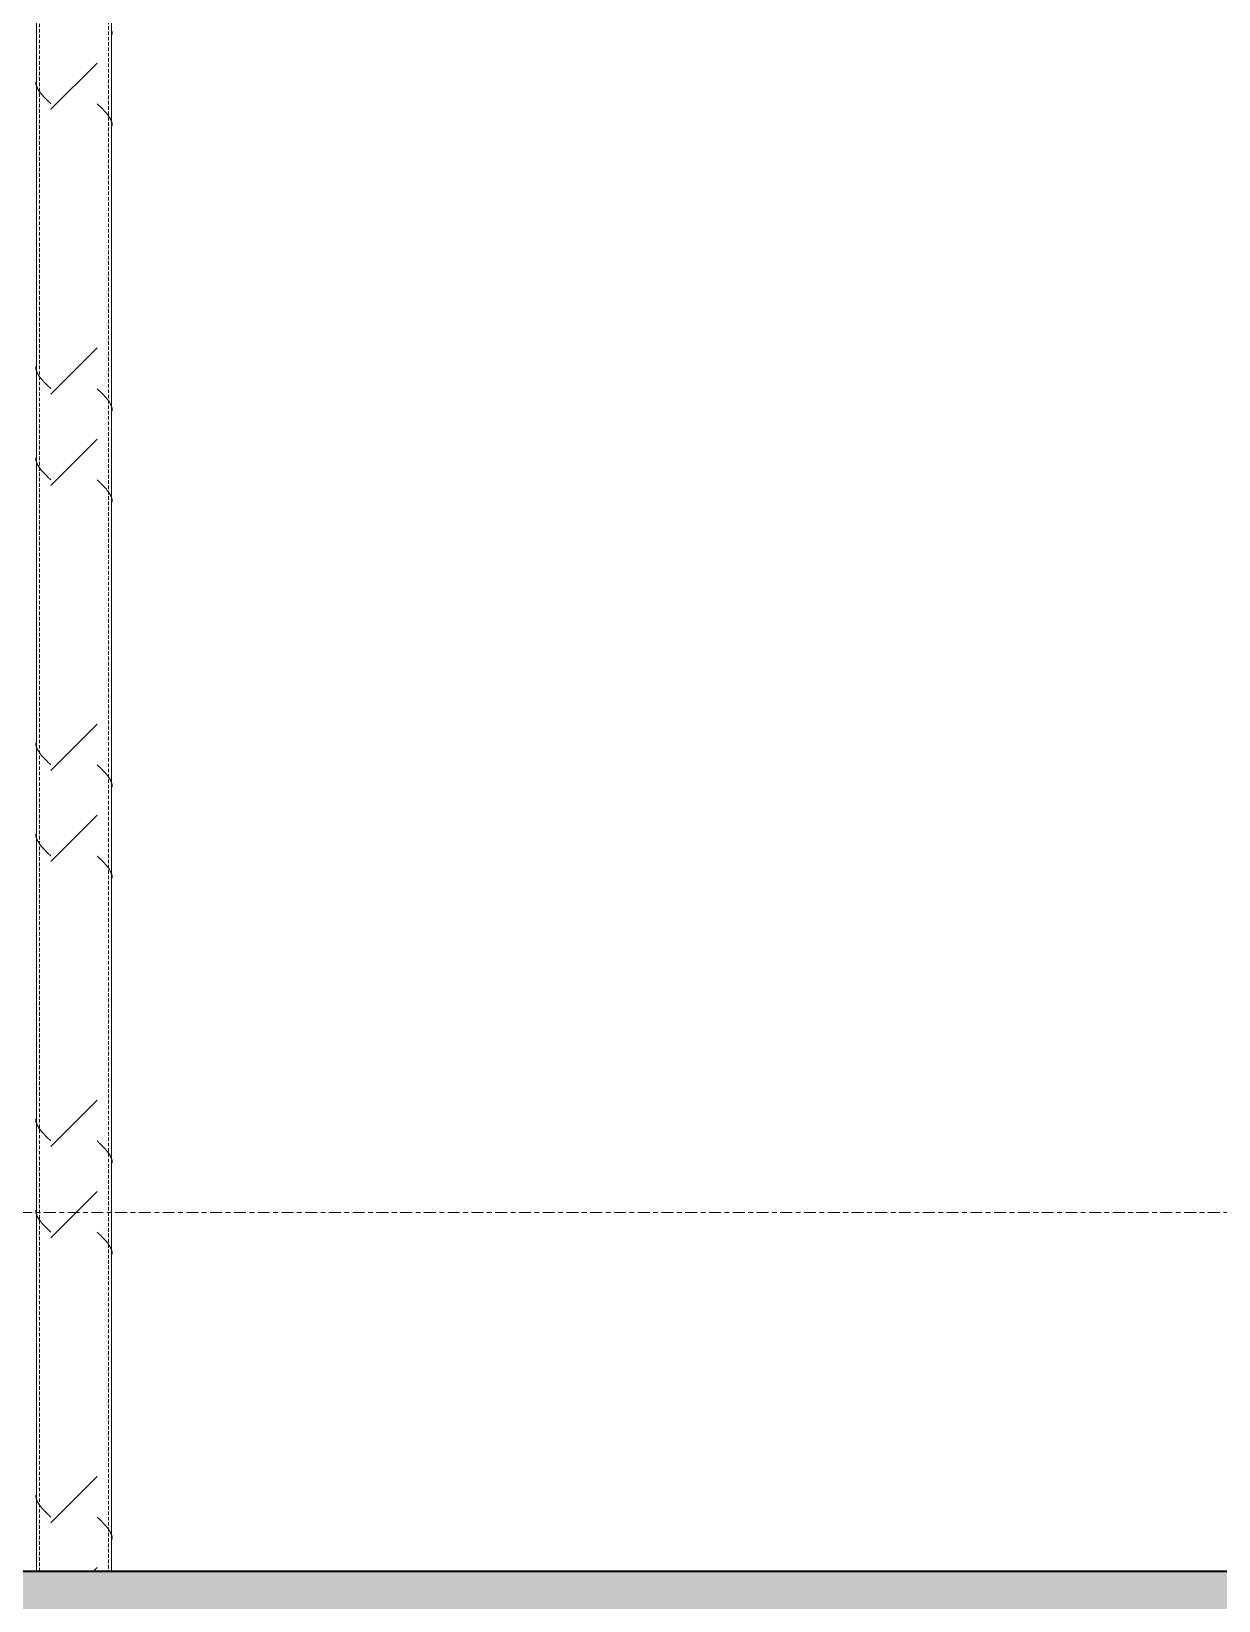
# Model space of a CAD drawing. Header units: centimetres. Extents: x -6111 to 13767, y -285 to 1600.
# Drawn here: x -553.5 to -394.9, y 42.1 to 251.9 of the extents above; entities that cross this region are included whole.
import ezdxf

# ---------------------------------------------------------------- set-up
doc = ezdxf.new("R2010")
doc.units = ezdxf.units.CM
doc.linetypes.add('Centre', pattern=[3.175, 0.635, -0.475, 1.59, -0.475])
doc.linetypes.add('Hidden', pattern=[0.714375, 0.47625, -0.238125])
for name, color, linetype, lineweight in [('A-FLOR-LEVL', 7, 'Continuous', 9), ('A-WALL', 7, 'Continuous', 9), ('A-WALL-PATT', 7, 'Continuous', 35), ('S-COLS', 7, 'Continuous', 9)]:
    doc.layers.add(name, color=color, linetype=linetype, lineweight=lineweight)

# ---------------------------------------------------------------- blocks, each defined once
blk = doc.blocks.new('PQ_RVR_ARQ-01_ZZ_ZZ_MO_T_A_rvt-2-Elevación Eje 2')
at = {"layer": 'A-WALL', "color": 254, "lineweight": 35, "true_color": 0xcccccc}
blk.add_line((-2185.93, 46.02), (-3785.5, 46.02), dxfattribs=at)
blk = doc.blocks.new('FP_46-Elevación Eje 2')
at = {"layer": 'S-COLS'}
blk.add_line((-2848.27, 46.02), (-2848.27, 515.53), dxfattribs=at)
at = {"layer": 'S-COLS', "color": 9, "true_color": 0xc0c0c0}
for p, q in [((-2848.22, 251.92), (-2848.23, 251.96)), ((-2848.2, 251.87), (-2848.22, 251.92)), ((-2848.19, 251.82), (-2848.2, 251.87)), ((-2848.19, 251.78), (-2848.19, 251.82)), ((-2848.18, 251.73), (-2848.19, 251.78)), ((-2848.17, 251.68), (-2848.18, 251.73)), ((-2848.17, 251.64), (-2848.17, 251.68)), ((-2848.16, 251.59), (-2848.17, 251.64)), ((-2848.16, 251.54), (-2848.16, 251.59)), ((-2848.16, 251.5), (-2848.16, 251.54)), ((-2850.13, 242.21), (-2850.18, 242.25)), ((-2850.08, 242.16), (-2850.13, 242.21)), ((-2850.03, 242.11), (-2850.08, 242.16)), ((-2849.98, 242.07), (-2850.03, 242.11)), ((-2849.93, 242.02), (-2849.98, 242.07)), ((-2849.88, 241.97), (-2849.93, 242.02)), ((-2849.83, 241.93), (-2849.88, 241.97)), ((-2849.78, 241.88), (-2849.83, 241.93)), ((-2849.73, 241.83), (-2849.78, 241.88)), ((-2849.69, 241.79), (-2849.73, 241.83)), ((-2849.64, 241.74), (-2849.69, 241.79)), ((-2849.59, 241.69), (-2849.64, 241.74)), ((-2849.54, 241.65), (-2849.59, 241.69)), ((-2849.5, 241.6), (-2849.54, 241.65)), ((-2849.45, 241.55), (-2849.5, 241.6)), ((-2849.4, 241.51), (-2849.45, 241.55)), ((-2849.36, 241.46), (-2849.4, 241.51)), ((-2849.31, 241.41), (-2849.36, 241.46)), ((-2849.27, 241.37), (-2849.31, 241.41)), ((-2849.22, 241.32), (-2849.27, 241.37)), ((-2849.18, 241.27), (-2849.22, 241.32)), ((-2849.14, 241.22), (-2849.18, 241.27)), ((-2849.1, 241.18), (-2849.14, 241.22)), ((-2849.05, 241.13), (-2849.1, 241.18)), ((-2849.01, 241.08), (-2849.05, 241.13)), ((-2848.97, 241.04), (-2849.01, 241.08)), ((-2848.93, 240.99), (-2848.97, 241.04)), ((-2848.89, 240.94), (-2848.93, 240.99)), ((-2848.86, 240.9), (-2848.89, 240.94)), ((-2848.82, 240.85), (-2848.86, 240.9)), ((-2848.78, 240.8), (-2848.82, 240.85)), ((-2848.75, 240.76), (-2848.78, 240.8)), ((-2848.71, 240.71), (-2848.75, 240.76)), ((-2848.68, 240.66), (-2848.71, 240.71)), ((-2848.65, 240.62), (-2848.68, 240.66)), ((-2848.61, 240.57), (-2848.65, 240.62)), ((-2848.58, 240.52), (-2848.61, 240.57)), ((-2848.55, 240.48), (-2848.58, 240.52)), ((-2848.52, 240.43), (-2848.55, 240.48)), ((-2848.5, 240.38), (-2848.52, 240.43)), ((-2848.47, 240.34), (-2848.5, 240.38)), ((-2848.44, 240.29), (-2848.47, 240.34)), ((-2848.42, 240.24), (-2848.44, 240.29)), ((-2848.39, 240.2), (-2848.42, 240.24)), ((-2848.37, 240.15), (-2848.39, 240.2)), ((-2848.35, 240.1), (-2848.37, 240.15)), ((-2848.33, 240.06), (-2848.35, 240.1)), ((-2848.31, 240.01), (-2848.33, 240.06)), ((-2848.29, 239.96), (-2848.31, 240.01)), ((-2848.27, 239.92), (-2848.29, 239.96)), ((-2848.26, 239.87), (-2848.27, 239.92)), ((-2848.24, 239.82), (-2848.26, 239.87)), ((-2848.23, 239.78), (-2848.24, 239.82)), ((-2848.22, 239.73), (-2848.23, 239.78)), ((-2848.2, 239.68), (-2848.22, 239.73)), ((-2848.19, 239.64), (-2848.2, 239.68)), ((-2848.19, 239.59), (-2848.19, 239.64)), ((-2848.18, 239.54), (-2848.19, 239.59)), ((-2848.17, 239.49), (-2848.18, 239.54)), ((-2848.17, 239.45), (-2848.17, 239.49)), ((-2848.16, 239.4), (-2848.17, 239.45)), ((-2848.16, 239.35), (-2848.16, 239.4)), ((-2848.16, 239.31), (-2848.16, 239.35)), ((-2850.13, 204.11), (-2850.18, 204.15)), ((-2850.08, 204.06), (-2850.13, 204.11)), ((-2850.03, 204.01), (-2850.08, 204.06)), ((-2849.98, 203.97), (-2850.03, 204.01)), ((-2849.93, 203.92), (-2849.98, 203.97)), ((-2849.88, 203.87), (-2849.93, 203.92)), ((-2849.83, 203.83), (-2849.88, 203.87)), ((-2849.78, 203.78), (-2849.83, 203.83)), ((-2849.73, 203.73), (-2849.78, 203.78)), ((-2849.69, 203.69), (-2849.73, 203.73)), ((-2849.64, 203.64), (-2849.69, 203.69)), ((-2849.59, 203.59), (-2849.64, 203.64)), ((-2849.54, 203.55), (-2849.59, 203.59)), ((-2849.5, 203.5), (-2849.54, 203.55)), ((-2849.45, 203.45), (-2849.5, 203.5)), ((-2849.4, 203.41), (-2849.45, 203.45)), ((-2849.36, 203.36), (-2849.4, 203.41)), ((-2849.31, 203.31), (-2849.36, 203.36)), ((-2849.27, 203.27), (-2849.31, 203.31)), ((-2849.22, 203.22), (-2849.27, 203.27)), ((-2849.18, 203.17), (-2849.22, 203.22)), ((-2849.14, 203.12), (-2849.18, 203.17)), ((-2849.1, 203.08), (-2849.14, 203.12)), ((-2849.05, 203.03), (-2849.1, 203.08)), ((-2849.01, 202.98), (-2849.05, 203.03)), ((-2848.97, 202.94), (-2849.01, 202.98)), ((-2848.93, 202.89), (-2848.97, 202.94)), ((-2848.89, 202.84), (-2848.93, 202.89)), ((-2848.86, 202.8), (-2848.89, 202.84)), ((-2848.82, 202.75), (-2848.86, 202.8)), ((-2848.78, 202.7), (-2848.82, 202.75)), ((-2848.75, 202.66), (-2848.78, 202.7)), ((-2848.71, 202.61), (-2848.75, 202.66)), ((-2848.68, 202.56), (-2848.71, 202.61)), ((-2848.65, 202.52), (-2848.68, 202.56)), ((-2848.61, 202.47), (-2848.65, 202.52)), ((-2848.58, 202.42), (-2848.61, 202.47)), ((-2848.55, 202.38), (-2848.58, 202.42)), ((-2848.52, 202.33), (-2848.55, 202.38)), ((-2848.5, 202.28), (-2848.52, 202.33)), ((-2848.47, 202.24), (-2848.5, 202.28)), ((-2848.44, 202.19), (-2848.47, 202.24)), ((-2848.42, 202.14), (-2848.44, 202.19)), ((-2848.39, 202.1), (-2848.42, 202.14)), ((-2848.37, 202.05), (-2848.39, 202.1)), ((-2848.35, 202), (-2848.37, 202.05)), ((-2848.33, 201.96), (-2848.35, 202)), ((-2848.31, 201.91), (-2848.33, 201.96)), ((-2848.29, 201.86), (-2848.31, 201.91)), ((-2848.27, 201.82), (-2848.29, 201.86)), ((-2848.26, 201.77), (-2848.27, 201.82)), ((-2848.24, 201.72), (-2848.26, 201.77)), ((-2848.23, 201.68), (-2848.24, 201.72)), ((-2848.22, 201.63), (-2848.23, 201.68)), ((-2848.2, 201.58), (-2848.22, 201.63)), ((-2848.19, 201.54), (-2848.2, 201.58)), ((-2848.19, 201.49), (-2848.19, 201.54)), ((-2848.18, 201.44), (-2848.19, 201.49)), ((-2848.17, 201.39), (-2848.18, 201.44)), ((-2848.17, 201.35), (-2848.17, 201.39)), ((-2848.16, 201.3), (-2848.17, 201.35)), ((-2848.16, 201.25), (-2848.16, 201.3)), ((-2848.16, 201.21), (-2848.16, 201.25)), ((-2850.13, 191.92), (-2850.18, 191.96)), ((-2850.08, 191.87), (-2850.13, 191.92)), ((-2850.03, 191.82), (-2850.08, 191.87)), ((-2849.98, 191.78), (-2850.03, 191.82)), ((-2849.93, 191.73), (-2849.98, 191.78)), ((-2849.88, 191.68), (-2849.93, 191.73)), ((-2849.83, 191.64), (-2849.88, 191.68)), ((-2849.78, 191.59), (-2849.83, 191.64)), ((-2849.73, 191.54), (-2849.78, 191.59)), ((-2849.69, 191.5), (-2849.73, 191.54)), ((-2849.64, 191.45), (-2849.69, 191.5)), ((-2849.59, 191.4), (-2849.64, 191.45)), ((-2849.54, 191.36), (-2849.59, 191.4)), ((-2849.5, 191.31), (-2849.54, 191.36)), ((-2849.45, 191.26), (-2849.5, 191.31)), ((-2849.4, 191.22), (-2849.45, 191.26)), ((-2849.36, 191.17), (-2849.4, 191.22)), ((-2849.31, 191.12), (-2849.36, 191.17)), ((-2849.27, 191.08), (-2849.31, 191.12)), ((-2849.22, 191.03), (-2849.27, 191.08)), ((-2849.18, 190.98), (-2849.22, 191.03)), ((-2849.14, 190.94), (-2849.18, 190.98)), ((-2849.1, 190.89), (-2849.14, 190.94)), ((-2849.05, 190.84), (-2849.1, 190.89)), ((-2849.01, 190.8), (-2849.05, 190.84)), ((-2848.97, 190.75), (-2849.01, 190.8)), ((-2848.93, 190.7), (-2848.97, 190.75)), ((-2848.89, 190.65), (-2848.93, 190.7)), ((-2848.86, 190.61), (-2848.89, 190.65)), ((-2848.82, 190.56), (-2848.86, 190.61)), ((-2848.78, 190.51), (-2848.82, 190.56)), ((-2848.75, 190.47), (-2848.78, 190.51)), ((-2848.71, 190.42), (-2848.75, 190.47)), ((-2848.68, 190.37), (-2848.71, 190.42)), ((-2848.65, 190.33), (-2848.68, 190.37)), ((-2848.61, 190.28), (-2848.65, 190.33)), ((-2848.58, 190.23), (-2848.61, 190.28)), ((-2848.55, 190.19), (-2848.58, 190.23)), ((-2848.52, 190.14), (-2848.55, 190.19)), ((-2848.5, 190.09), (-2848.52, 190.14)), ((-2848.47, 190.05), (-2848.5, 190.09)), ((-2848.44, 190), (-2848.47, 190.05)), ((-2848.42, 189.95), (-2848.44, 190)), ((-2848.39, 189.91), (-2848.42, 189.95)), ((-2848.37, 189.86), (-2848.39, 189.91)), ((-2848.35, 189.81), (-2848.37, 189.86)), ((-2848.33, 189.77), (-2848.35, 189.81)), ((-2848.31, 189.72), (-2848.33, 189.77)), ((-2848.29, 189.67), (-2848.31, 189.72)), ((-2848.27, 189.63), (-2848.29, 189.67)), ((-2848.26, 189.58), (-2848.27, 189.63)), ((-2848.24, 189.53), (-2848.26, 189.58)), ((-2848.23, 189.49), (-2848.24, 189.53)), ((-2848.22, 189.44), (-2848.23, 189.49)), ((-2848.2, 189.39), (-2848.22, 189.44)), ((-2848.19, 189.35), (-2848.2, 189.39)), ((-2848.19, 189.3), (-2848.19, 189.35)), ((-2848.18, 189.25), (-2848.19, 189.3)), ((-2848.17, 189.21), (-2848.18, 189.25)), ((-2848.17, 189.16), (-2848.17, 189.21)), ((-2848.16, 189.11), (-2848.17, 189.16)), ((-2848.16, 189.07), (-2848.16, 189.11)), ((-2848.16, 189.02), (-2848.16, 189.07)), ((-2850.13, 153.82), (-2850.18, 153.86)), ((-2850.08, 153.77), (-2850.13, 153.82)), ((-2850.03, 153.72), (-2850.08, 153.77)), ((-2849.98, 153.68), (-2850.03, 153.72)), ((-2849.93, 153.63), (-2849.98, 153.68)), ((-2849.88, 153.58), (-2849.93, 153.63)), ((-2849.83, 153.54), (-2849.88, 153.58)), ((-2849.78, 153.49), (-2849.83, 153.54)), ((-2849.73, 153.44), (-2849.78, 153.49)), ((-2849.69, 153.4), (-2849.73, 153.44)), ((-2849.64, 153.35), (-2849.69, 153.4)), ((-2849.59, 153.3), (-2849.64, 153.35)), ((-2849.54, 153.26), (-2849.59, 153.3)), ((-2849.5, 153.21), (-2849.54, 153.26)), ((-2849.45, 153.16), (-2849.5, 153.21)), ((-2849.4, 153.12), (-2849.45, 153.16)), ((-2849.36, 153.07), (-2849.4, 153.12)), ((-2849.31, 153.02), (-2849.36, 153.07)), ((-2849.27, 152.98), (-2849.31, 153.02)), ((-2849.22, 152.93), (-2849.27, 152.98)), ((-2849.18, 152.88), (-2849.22, 152.93)), ((-2849.14, 152.84), (-2849.18, 152.88)), ((-2849.1, 152.79), (-2849.14, 152.84)), ((-2849.05, 152.74), (-2849.1, 152.79)), ((-2849.01, 152.7), (-2849.05, 152.74)), ((-2848.97, 152.65), (-2849.01, 152.7)), ((-2848.93, 152.6), (-2848.97, 152.65)), ((-2848.89, 152.55), (-2848.93, 152.6)), ((-2848.86, 152.51), (-2848.89, 152.55)), ((-2848.82, 152.46), (-2848.86, 152.51)), ((-2848.78, 152.41), (-2848.82, 152.46)), ((-2848.75, 152.37), (-2848.78, 152.41)), ((-2848.71, 152.32), (-2848.75, 152.37)), ((-2848.68, 152.27), (-2848.71, 152.32)), ((-2848.65, 152.23), (-2848.68, 152.27)), ((-2848.61, 152.18), (-2848.65, 152.23)), ((-2848.58, 152.13), (-2848.61, 152.18)), ((-2848.55, 152.09), (-2848.58, 152.13)), ((-2848.52, 152.04), (-2848.55, 152.09)), ((-2848.5, 151.99), (-2848.52, 152.04)), ((-2848.47, 151.95), (-2848.5, 151.99)), ((-2848.44, 151.9), (-2848.47, 151.95)), ((-2848.42, 151.85), (-2848.44, 151.9)), ((-2848.39, 151.81), (-2848.42, 151.85)), ((-2848.37, 151.76), (-2848.39, 151.81)), ((-2848.35, 151.71), (-2848.37, 151.76)), ((-2848.33, 151.67), (-2848.35, 151.71)), ((-2848.31, 151.62), (-2848.33, 151.67)), ((-2848.29, 151.57), (-2848.31, 151.62)), ((-2848.27, 151.53), (-2848.29, 151.57)), ((-2848.26, 151.48), (-2848.27, 151.53)), ((-2848.24, 151.43), (-2848.26, 151.48)), ((-2848.23, 151.39), (-2848.24, 151.43)), ((-2848.22, 151.34), (-2848.23, 151.39)), ((-2848.2, 151.29), (-2848.22, 151.34)), ((-2848.19, 151.25), (-2848.2, 151.29)), ((-2848.19, 151.2), (-2848.19, 151.25)), ((-2848.18, 151.15), (-2848.19, 151.2)), ((-2848.17, 151.11), (-2848.18, 151.15)), ((-2848.17, 151.06), (-2848.17, 151.11)), ((-2848.16, 151.01), (-2848.17, 151.06)), ((-2848.16, 150.97), (-2848.16, 151.01)), ((-2848.16, 150.92), (-2848.16, 150.97)), ((-2850.13, 141.63), (-2850.18, 141.67)), ((-2850.08, 141.58), (-2850.13, 141.63)), ((-2850.03, 141.53), (-2850.08, 141.58)), ((-2849.98, 141.49), (-2850.03, 141.53)), ((-2849.93, 141.44), (-2849.98, 141.49)), ((-2849.88, 141.39), (-2849.93, 141.44)), ((-2849.83, 141.35), (-2849.88, 141.39)), ((-2849.78, 141.3), (-2849.83, 141.35)), ((-2849.73, 141.25), (-2849.78, 141.3)), ((-2849.69, 141.21), (-2849.73, 141.25)), ((-2849.64, 141.16), (-2849.69, 141.21)), ((-2849.59, 141.11), (-2849.64, 141.16)), ((-2849.54, 141.07), (-2849.59, 141.11)), ((-2849.5, 141.02), (-2849.54, 141.07)), ((-2849.45, 140.97), (-2849.5, 141.02)), ((-2849.4, 140.93), (-2849.45, 140.97)), ((-2849.36, 140.88), (-2849.4, 140.93)), ((-2849.31, 140.83), (-2849.36, 140.88)), ((-2849.27, 140.79), (-2849.31, 140.83)), ((-2849.22, 140.74), (-2849.27, 140.79)), ((-2849.18, 140.69), (-2849.22, 140.74)), ((-2849.14, 140.65), (-2849.18, 140.69)), ((-2849.1, 140.6), (-2849.14, 140.65)), ((-2849.05, 140.55), (-2849.1, 140.6)), ((-2849.01, 140.51), (-2849.05, 140.55)), ((-2848.97, 140.46), (-2849.01, 140.51)), ((-2848.93, 140.41), (-2848.97, 140.46)), ((-2848.89, 140.37), (-2848.93, 140.41)), ((-2848.86, 140.32), (-2848.89, 140.37)), ((-2848.82, 140.27), (-2848.86, 140.32)), ((-2848.78, 140.23), (-2848.82, 140.27)), ((-2848.75, 140.18), (-2848.78, 140.23)), ((-2848.71, 140.13), (-2848.75, 140.18)), ((-2848.68, 140.08), (-2848.71, 140.13)), ((-2848.65, 140.04), (-2848.68, 140.08)), ((-2848.61, 139.99), (-2848.65, 140.04)), ((-2848.58, 139.94), (-2848.61, 139.99)), ((-2848.55, 139.9), (-2848.58, 139.94)), ((-2848.52, 139.85), (-2848.55, 139.9)), ((-2848.5, 139.8), (-2848.52, 139.85)), ((-2848.47, 139.76), (-2848.5, 139.8)), ((-2848.44, 139.71), (-2848.47, 139.76)), ((-2848.42, 139.66), (-2848.44, 139.71)), ((-2848.39, 139.62), (-2848.42, 139.66)), ((-2848.37, 139.57), (-2848.39, 139.62)), ((-2848.35, 139.52), (-2848.37, 139.57)), ((-2848.33, 139.48), (-2848.35, 139.52)), ((-2848.31, 139.43), (-2848.33, 139.48)), ((-2848.29, 139.38), (-2848.31, 139.43)), ((-2848.27, 139.34), (-2848.29, 139.38)), ((-2848.26, 139.29), (-2848.27, 139.34)), ((-2848.24, 139.24), (-2848.26, 139.29)), ((-2848.23, 139.2), (-2848.24, 139.24)), ((-2848.22, 139.15), (-2848.23, 139.2)), ((-2848.2, 139.1), (-2848.22, 139.15)), ((-2848.19, 139.06), (-2848.2, 139.1)), ((-2848.19, 139.01), (-2848.19, 139.06)), ((-2848.18, 138.96), (-2848.19, 139.01)), ((-2848.17, 138.92), (-2848.18, 138.96)), ((-2848.17, 138.87), (-2848.17, 138.92)), ((-2848.16, 138.82), (-2848.17, 138.87)), ((-2848.16, 138.78), (-2848.16, 138.82)), ((-2848.16, 138.73), (-2848.16, 138.78)), ((-2850.13, 103.53), (-2850.18, 103.57)), ((-2850.08, 103.48), (-2850.13, 103.53)), ((-2850.03, 103.43), (-2850.08, 103.48)), ((-2849.98, 103.39), (-2850.03, 103.43)), ((-2849.93, 103.34), (-2849.98, 103.39)), ((-2849.88, 103.29), (-2849.93, 103.34)), ((-2849.83, 103.25), (-2849.88, 103.29)), ((-2849.78, 103.2), (-2849.83, 103.25)), ((-2849.73, 103.15), (-2849.78, 103.2)), ((-2849.69, 103.11), (-2849.73, 103.15)), ((-2849.64, 103.06), (-2849.69, 103.11)), ((-2849.59, 103.01), (-2849.64, 103.06)), ((-2849.54, 102.97), (-2849.59, 103.01)), ((-2849.5, 102.92), (-2849.54, 102.97)), ((-2849.45, 102.87), (-2849.5, 102.92)), ((-2849.4, 102.83), (-2849.45, 102.87)), ((-2849.36, 102.78), (-2849.4, 102.83)), ((-2849.31, 102.73), (-2849.36, 102.78)), ((-2849.27, 102.69), (-2849.31, 102.73)), ((-2849.22, 102.64), (-2849.27, 102.69)), ((-2849.18, 102.59), (-2849.22, 102.64)), ((-2849.14, 102.55), (-2849.18, 102.59)), ((-2849.1, 102.5), (-2849.14, 102.55)), ((-2849.05, 102.45), (-2849.1, 102.5)), ((-2849.01, 102.41), (-2849.05, 102.45)), ((-2848.97, 102.36), (-2849.01, 102.41)), ((-2848.93, 102.31), (-2848.97, 102.36)), ((-2848.89, 102.27), (-2848.93, 102.31)), ((-2848.86, 102.22), (-2848.89, 102.27)), ((-2848.82, 102.17), (-2848.86, 102.22)), ((-2848.78, 102.13), (-2848.82, 102.17)), ((-2848.75, 102.08), (-2848.78, 102.13)), ((-2848.71, 102.03), (-2848.75, 102.08)), ((-2848.68, 101.98), (-2848.71, 102.03)), ((-2848.65, 101.94), (-2848.68, 101.98)), ((-2848.61, 101.89), (-2848.65, 101.94)), ((-2848.58, 101.84), (-2848.61, 101.89)), ((-2848.55, 101.8), (-2848.58, 101.84)), ((-2848.52, 101.75), (-2848.55, 101.8)), ((-2848.5, 101.7), (-2848.52, 101.75)), ((-2848.47, 101.66), (-2848.5, 101.7)), ((-2848.44, 101.61), (-2848.47, 101.66)), ((-2848.42, 101.56), (-2848.44, 101.61)), ((-2848.39, 101.52), (-2848.42, 101.56)), ((-2848.37, 101.47), (-2848.39, 101.52)), ((-2848.35, 101.42), (-2848.37, 101.47)), ((-2848.33, 101.38), (-2848.35, 101.42)), ((-2848.31, 101.33), (-2848.33, 101.38)), ((-2848.29, 101.28), (-2848.31, 101.33)), ((-2848.27, 101.24), (-2848.29, 101.28)), ((-2848.26, 101.19), (-2848.27, 101.24)), ((-2848.24, 101.14), (-2848.26, 101.19)), ((-2848.23, 101.1), (-2848.24, 101.14)), ((-2848.22, 101.05), (-2848.23, 101.1)), ((-2848.2, 101), (-2848.22, 101.05)), ((-2848.19, 100.96), (-2848.2, 101)), ((-2848.19, 100.91), (-2848.19, 100.96)), ((-2848.18, 100.86), (-2848.19, 100.91)), ((-2848.17, 100.82), (-2848.18, 100.86)), ((-2848.17, 100.77), (-2848.17, 100.82)), ((-2848.16, 100.72), (-2848.17, 100.77)), ((-2848.16, 100.68), (-2848.16, 100.72)), ((-2848.16, 100.63), (-2848.16, 100.68)), ((-2850.13, 91.34), (-2850.18, 91.39)), ((-2850.08, 91.29), (-2850.13, 91.34)), ((-2850.03, 91.24), (-2850.08, 91.29)), ((-2849.98, 91.2), (-2850.03, 91.24)), ((-2849.93, 91.15), (-2849.98, 91.2)), ((-2849.88, 91.1), (-2849.93, 91.15)), ((-2849.83, 91.06), (-2849.88, 91.1)), ((-2849.78, 91.01), (-2849.83, 91.06)), ((-2849.73, 90.96), (-2849.78, 91.01)), ((-2849.69, 90.92), (-2849.73, 90.96)), ((-2849.64, 90.87), (-2849.69, 90.92)), ((-2849.59, 90.82), (-2849.64, 90.87)), ((-2849.54, 90.78), (-2849.59, 90.82)), ((-2849.5, 90.73), (-2849.54, 90.78)), ((-2849.45, 90.68), (-2849.5, 90.73)), ((-2849.4, 90.64), (-2849.45, 90.68)), ((-2849.36, 90.59), (-2849.4, 90.64)), ((-2849.31, 90.54), (-2849.36, 90.59)), ((-2849.27, 90.5), (-2849.31, 90.54)), ((-2849.22, 90.45), (-2849.27, 90.5)), ((-2849.18, 90.4), (-2849.22, 90.45)), ((-2849.14, 90.36), (-2849.18, 90.4)), ((-2849.1, 90.31), (-2849.14, 90.36)), ((-2849.05, 90.26), (-2849.1, 90.31)), ((-2849.01, 90.22), (-2849.05, 90.26)), ((-2848.97, 90.17), (-2849.01, 90.22)), ((-2848.93, 90.12), (-2848.97, 90.17)), ((-2848.89, 90.08), (-2848.93, 90.12)), ((-2848.86, 90.03), (-2848.89, 90.08)), ((-2848.82, 89.98), (-2848.86, 90.03)), ((-2848.78, 89.94), (-2848.82, 89.98)), ((-2848.75, 89.89), (-2848.78, 89.94)), ((-2848.71, 89.84), (-2848.75, 89.89)), ((-2848.68, 89.8), (-2848.71, 89.84)), ((-2848.65, 89.75), (-2848.68, 89.8)), ((-2848.61, 89.7), (-2848.65, 89.75)), ((-2848.58, 89.66), (-2848.61, 89.7)), ((-2848.55, 89.61), (-2848.58, 89.66)), ((-2848.52, 89.56), (-2848.55, 89.61)), ((-2848.5, 89.51), (-2848.52, 89.56)), ((-2848.47, 89.47), (-2848.5, 89.51)), ((-2848.44, 89.42), (-2848.47, 89.47)), ((-2848.42, 89.37), (-2848.44, 89.42)), ((-2848.39, 89.33), (-2848.42, 89.37)), ((-2848.37, 89.28), (-2848.39, 89.33)), ((-2848.35, 89.23), (-2848.37, 89.28)), ((-2848.33, 89.19), (-2848.35, 89.23)), ((-2848.31, 89.14), (-2848.33, 89.19)), ((-2848.29, 89.09), (-2848.31, 89.14)), ((-2848.27, 89.05), (-2848.29, 89.09)), ((-2848.26, 89), (-2848.27, 89.05)), ((-2848.24, 88.95), (-2848.26, 89)), ((-2848.23, 88.91), (-2848.24, 88.95)), ((-2848.22, 88.86), (-2848.23, 88.91)), ((-2848.2, 88.81), (-2848.22, 88.86)), ((-2848.19, 88.77), (-2848.2, 88.81)), ((-2848.19, 88.72), (-2848.19, 88.77)), ((-2848.18, 88.67), (-2848.19, 88.72)), ((-2848.17, 88.63), (-2848.18, 88.67)), ((-2848.17, 88.58), (-2848.17, 88.63)), ((-2848.16, 88.53), (-2848.17, 88.58)), ((-2848.16, 88.49), (-2848.16, 88.53)), ((-2848.16, 88.44), (-2848.16, 88.49)), ((-2850.13, 53.24), (-2850.18, 53.29)), ((-2850.08, 53.19), (-2850.13, 53.24)), ((-2850.03, 53.14), (-2850.08, 53.19)), ((-2849.98, 53.1), (-2850.03, 53.14)), ((-2849.93, 53.05), (-2849.98, 53.1)), ((-2849.88, 53), (-2849.93, 53.05)), ((-2849.83, 52.96), (-2849.88, 53)), ((-2849.78, 52.91), (-2849.83, 52.96)), ((-2849.73, 52.86), (-2849.78, 52.91)), ((-2849.69, 52.82), (-2849.73, 52.86)), ((-2849.64, 52.77), (-2849.69, 52.82)), ((-2849.59, 52.72), (-2849.64, 52.77)), ((-2849.54, 52.68), (-2849.59, 52.72)), ((-2849.5, 52.63), (-2849.54, 52.68)), ((-2849.45, 52.58), (-2849.5, 52.63)), ((-2849.4, 52.54), (-2849.45, 52.58)), ((-2849.36, 52.49), (-2849.4, 52.54)), ((-2849.31, 52.44), (-2849.36, 52.49)), ((-2849.27, 52.4), (-2849.31, 52.44)), ((-2849.22, 52.35), (-2849.27, 52.4)), ((-2849.18, 52.3), (-2849.22, 52.35)), ((-2849.14, 52.26), (-2849.18, 52.3)), ((-2849.1, 52.21), (-2849.14, 52.26)), ((-2849.05, 52.16), (-2849.1, 52.21)), ((-2849.01, 52.12), (-2849.05, 52.16)), ((-2848.97, 52.07), (-2849.01, 52.12)), ((-2848.93, 52.02), (-2848.97, 52.07)), ((-2848.89, 51.98), (-2848.93, 52.02)), ((-2848.86, 51.93), (-2848.89, 51.98)), ((-2848.82, 51.88), (-2848.86, 51.93)), ((-2848.78, 51.84), (-2848.82, 51.88)), ((-2848.75, 51.79), (-2848.78, 51.84)), ((-2848.71, 51.74), (-2848.75, 51.79)), ((-2848.68, 51.7), (-2848.71, 51.74)), ((-2848.65, 51.65), (-2848.68, 51.7)), ((-2848.61, 51.6), (-2848.65, 51.65)), ((-2848.58, 51.56), (-2848.61, 51.6)), ((-2848.55, 51.51), (-2848.58, 51.56)), ((-2848.52, 51.46), (-2848.55, 51.51)), ((-2848.5, 51.41), (-2848.52, 51.46)), ((-2848.47, 51.37), (-2848.5, 51.41)), ((-2848.44, 51.32), (-2848.47, 51.37)), ((-2848.42, 51.27), (-2848.44, 51.32)), ((-2848.39, 51.23), (-2848.42, 51.27)), ((-2848.37, 51.18), (-2848.39, 51.23)), ((-2848.35, 51.13), (-2848.37, 51.18)), ((-2848.33, 51.09), (-2848.35, 51.13)), ((-2848.31, 51.04), (-2848.33, 51.09)), ((-2848.29, 50.99), (-2848.31, 51.04)), ((-2848.27, 50.95), (-2848.29, 50.99)), ((-2848.26, 50.9), (-2848.27, 50.95)), ((-2848.24, 50.85), (-2848.26, 50.9)), ((-2848.23, 50.81), (-2848.24, 50.85)), ((-2848.22, 50.76), (-2848.23, 50.81)), ((-2848.2, 50.71), (-2848.22, 50.76)), ((-2848.19, 50.67), (-2848.2, 50.71)), ((-2848.19, 50.62), (-2848.19, 50.67)), ((-2848.18, 50.57), (-2848.19, 50.62)), ((-2848.17, 50.53), (-2848.18, 50.57)), ((-2848.17, 50.48), (-2848.17, 50.53)), ((-2848.16, 50.43), (-2848.17, 50.48)), ((-2848.16, 50.39), (-2848.16, 50.43)), ((-2848.16, 50.34), (-2848.16, 50.39))]:
    blk.add_line(p, q, dxfattribs=at)
blk = doc.blocks.new('FP_47-Elevación Eje 2')
at = {"layer": 'S-COLS'}
blk.add_line((-2858.27, 515.53), (-2858.27, 46.02), dxfattribs=at)
at = {"layer": 'S-COLS', "color": 9, "true_color": 0xc0c0c0}
for p, q in [((-2858.39, 245.15), (-2858.39, 245.2)), ((-2858.38, 245.11), (-2858.39, 245.15)), ((-2858.38, 245.06), (-2858.38, 245.11)), ((-2858.37, 245.01), (-2858.38, 245.06)), ((-2858.37, 244.97), (-2858.37, 245.01)), ((-2858.36, 244.92), (-2858.37, 244.97)), ((-2858.35, 244.87), (-2858.36, 244.92)), ((-2858.34, 244.83), (-2858.35, 244.87)), ((-2858.33, 244.78), (-2858.34, 244.83)), ((-2858.32, 244.73), (-2858.33, 244.78)), ((-2858.3, 244.68), (-2858.32, 244.73)), ((-2858.29, 244.64), (-2858.3, 244.68)), ((-2858.27, 244.59), (-2858.29, 244.64)), ((-2858.25, 244.54), (-2858.27, 244.59)), ((-2858.23, 244.5), (-2858.25, 244.54)), ((-2858.22, 244.45), (-2858.23, 244.5)), ((-2858.19, 244.4), (-2858.22, 244.45)), ((-2858.17, 244.36), (-2858.19, 244.4)), ((-2858.15, 244.31), (-2858.17, 244.36)), ((-2858.13, 244.26), (-2858.15, 244.31)), ((-2858.1, 244.22), (-2858.13, 244.26)), ((-2858.07, 244.17), (-2858.1, 244.22)), ((-2858.05, 244.12), (-2858.07, 244.17)), ((-2858.02, 244.08), (-2858.05, 244.12)), ((-2857.99, 244.03), (-2858.02, 244.08)), ((-2857.96, 243.98), (-2857.99, 244.03)), ((-2857.93, 243.94), (-2857.96, 243.98)), ((-2857.9, 243.89), (-2857.93, 243.94)), ((-2857.86, 243.84), (-2857.9, 243.89)), ((-2857.83, 243.8), (-2857.86, 243.84)), ((-2857.8, 243.75), (-2857.83, 243.8)), ((-2857.76, 243.7), (-2857.8, 243.75)), ((-2857.72, 243.66), (-2857.76, 243.7)), ((-2857.69, 243.61), (-2857.72, 243.66)), ((-2857.65, 243.56), (-2857.69, 243.61)), ((-2857.61, 243.52), (-2857.65, 243.56)), ((-2857.57, 243.47), (-2857.61, 243.52)), ((-2857.53, 243.42), (-2857.57, 243.47)), ((-2857.49, 243.38), (-2857.53, 243.42)), ((-2857.45, 243.33), (-2857.49, 243.38)), ((-2857.41, 243.28), (-2857.45, 243.33)), ((-2857.36, 243.24), (-2857.41, 243.28)), ((-2857.32, 243.19), (-2857.36, 243.24)), ((-2857.28, 243.14), (-2857.32, 243.19)), ((-2857.23, 243.1), (-2857.28, 243.14)), ((-2857.19, 243.05), (-2857.23, 243.1)), ((-2857.14, 243), (-2857.19, 243.05)), ((-2857.09, 242.95), (-2857.14, 243)), ((-2857.05, 242.91), (-2857.09, 242.95)), ((-2857, 242.86), (-2857.05, 242.91)), ((-2856.95, 242.81), (-2857, 242.86)), ((-2856.91, 242.77), (-2856.95, 242.81)), ((-2856.86, 242.72), (-2856.91, 242.77)), ((-2856.81, 242.67), (-2856.86, 242.72)), ((-2856.76, 242.63), (-2856.81, 242.67)), ((-2856.71, 242.58), (-2856.76, 242.63)), ((-2856.66, 242.53), (-2856.71, 242.58)), ((-2856.61, 242.49), (-2856.66, 242.53)), ((-2856.57, 242.44), (-2856.61, 242.49)), ((-2856.52, 242.39), (-2856.57, 242.44)), ((-2856.47, 242.35), (-2856.52, 242.39)), ((-2856.42, 242.3), (-2856.47, 242.35)), ((-2856.37, 242.25), (-2856.42, 242.3)), ((-2858.39, 207.05), (-2858.39, 207.1)), ((-2858.38, 207.01), (-2858.39, 207.05)), ((-2858.38, 206.96), (-2858.38, 207.01)), ((-2858.37, 206.91), (-2858.38, 206.96)), ((-2858.37, 206.87), (-2858.37, 206.91)), ((-2858.36, 206.82), (-2858.37, 206.87)), ((-2858.35, 206.77), (-2858.36, 206.82)), ((-2858.34, 206.73), (-2858.35, 206.77)), ((-2858.33, 206.68), (-2858.34, 206.73)), ((-2858.32, 206.63), (-2858.33, 206.68)), ((-2858.3, 206.58), (-2858.32, 206.63)), ((-2858.29, 206.54), (-2858.3, 206.58)), ((-2858.27, 206.49), (-2858.29, 206.54)), ((-2858.25, 206.44), (-2858.27, 206.49)), ((-2858.23, 206.4), (-2858.25, 206.44)), ((-2858.22, 206.35), (-2858.23, 206.4)), ((-2858.19, 206.3), (-2858.22, 206.35)), ((-2858.17, 206.26), (-2858.19, 206.3)), ((-2858.15, 206.21), (-2858.17, 206.26)), ((-2858.13, 206.16), (-2858.15, 206.21)), ((-2858.1, 206.12), (-2858.13, 206.16)), ((-2858.07, 206.07), (-2858.1, 206.12)), ((-2858.05, 206.02), (-2858.07, 206.07)), ((-2858.02, 205.98), (-2858.05, 206.02)), ((-2857.99, 205.93), (-2858.02, 205.98)), ((-2857.96, 205.88), (-2857.99, 205.93)), ((-2857.93, 205.84), (-2857.96, 205.88)), ((-2857.9, 205.79), (-2857.93, 205.84)), ((-2857.86, 205.74), (-2857.9, 205.79)), ((-2857.83, 205.7), (-2857.86, 205.74)), ((-2857.8, 205.65), (-2857.83, 205.7)), ((-2857.76, 205.6), (-2857.8, 205.65)), ((-2857.72, 205.56), (-2857.76, 205.6)), ((-2857.69, 205.51), (-2857.72, 205.56)), ((-2857.65, 205.46), (-2857.69, 205.51)), ((-2857.61, 205.42), (-2857.65, 205.46)), ((-2857.57, 205.37), (-2857.61, 205.42)), ((-2857.53, 205.32), (-2857.57, 205.37)), ((-2857.49, 205.28), (-2857.53, 205.32)), ((-2857.45, 205.23), (-2857.49, 205.28)), ((-2857.41, 205.18), (-2857.45, 205.23)), ((-2857.36, 205.14), (-2857.41, 205.18)), ((-2857.32, 205.09), (-2857.36, 205.14)), ((-2857.28, 205.04), (-2857.32, 205.09)), ((-2857.23, 205), (-2857.28, 205.04)), ((-2857.19, 204.95), (-2857.23, 205)), ((-2857.14, 204.9), (-2857.19, 204.95)), ((-2857.09, 204.85), (-2857.14, 204.9)), ((-2857.05, 204.81), (-2857.09, 204.85)), ((-2857, 204.76), (-2857.05, 204.81)), ((-2856.95, 204.71), (-2857, 204.76)), ((-2856.91, 204.67), (-2856.95, 204.71)), ((-2856.86, 204.62), (-2856.91, 204.67)), ((-2856.81, 204.57), (-2856.86, 204.62)), ((-2856.76, 204.53), (-2856.81, 204.57)), ((-2856.71, 204.48), (-2856.76, 204.53)), ((-2856.66, 204.43), (-2856.71, 204.48)), ((-2856.61, 204.39), (-2856.66, 204.43)), ((-2856.57, 204.34), (-2856.61, 204.39)), ((-2856.52, 204.29), (-2856.57, 204.34)), ((-2856.47, 204.25), (-2856.52, 204.29)), ((-2856.42, 204.2), (-2856.47, 204.25)), ((-2856.37, 204.15), (-2856.42, 204.2)), ((-2858.39, 194.86), (-2858.39, 194.91)), ((-2858.38, 194.82), (-2858.39, 194.86)), ((-2858.38, 194.77), (-2858.38, 194.82)), ((-2858.37, 194.72), (-2858.38, 194.77)), ((-2858.37, 194.68), (-2858.37, 194.72)), ((-2858.36, 194.63), (-2858.37, 194.68)), ((-2858.35, 194.58), (-2858.36, 194.63)), ((-2858.34, 194.54), (-2858.35, 194.58)), ((-2858.33, 194.49), (-2858.34, 194.54)), ((-2858.32, 194.44), (-2858.33, 194.49)), ((-2858.3, 194.4), (-2858.32, 194.44)), ((-2858.29, 194.35), (-2858.3, 194.4)), ((-2858.27, 194.3), (-2858.29, 194.35)), ((-2858.25, 194.26), (-2858.27, 194.3)), ((-2858.23, 194.21), (-2858.25, 194.26)), ((-2858.22, 194.16), (-2858.23, 194.21)), ((-2858.19, 194.11), (-2858.22, 194.16)), ((-2858.17, 194.07), (-2858.19, 194.11)), ((-2858.15, 194.02), (-2858.17, 194.07)), ((-2858.13, 193.97), (-2858.15, 194.02)), ((-2858.1, 193.93), (-2858.13, 193.97)), ((-2858.07, 193.88), (-2858.1, 193.93)), ((-2858.05, 193.83), (-2858.07, 193.88)), ((-2858.02, 193.79), (-2858.05, 193.83)), ((-2857.99, 193.74), (-2858.02, 193.79)), ((-2857.96, 193.69), (-2857.99, 193.74)), ((-2857.93, 193.65), (-2857.96, 193.69)), ((-2857.9, 193.6), (-2857.93, 193.65)), ((-2857.86, 193.55), (-2857.9, 193.6)), ((-2857.83, 193.51), (-2857.86, 193.55)), ((-2857.8, 193.46), (-2857.83, 193.51)), ((-2857.76, 193.41), (-2857.8, 193.46)), ((-2857.72, 193.37), (-2857.76, 193.41)), ((-2857.69, 193.32), (-2857.72, 193.37)), ((-2857.65, 193.27), (-2857.69, 193.32)), ((-2857.61, 193.23), (-2857.65, 193.27)), ((-2857.57, 193.18), (-2857.61, 193.23)), ((-2857.53, 193.13), (-2857.57, 193.18)), ((-2857.49, 193.09), (-2857.53, 193.13)), ((-2857.45, 193.04), (-2857.49, 193.09)), ((-2857.41, 192.99), (-2857.45, 193.04)), ((-2857.36, 192.95), (-2857.41, 192.99)), ((-2857.32, 192.9), (-2857.36, 192.95)), ((-2857.28, 192.85), (-2857.32, 192.9)), ((-2857.23, 192.81), (-2857.28, 192.85)), ((-2857.19, 192.76), (-2857.23, 192.81)), ((-2857.14, 192.71), (-2857.19, 192.76)), ((-2857.09, 192.67), (-2857.14, 192.71)), ((-2857.05, 192.62), (-2857.09, 192.67)), ((-2857, 192.57), (-2857.05, 192.62)), ((-2856.95, 192.53), (-2857, 192.57)), ((-2856.91, 192.48), (-2856.95, 192.53)), ((-2856.86, 192.43), (-2856.91, 192.48)), ((-2856.81, 192.38), (-2856.86, 192.43)), ((-2856.76, 192.34), (-2856.81, 192.38)), ((-2856.71, 192.29), (-2856.76, 192.34)), ((-2856.66, 192.24), (-2856.71, 192.29)), ((-2856.61, 192.2), (-2856.66, 192.24)), ((-2856.57, 192.15), (-2856.61, 192.2)), ((-2856.52, 192.1), (-2856.57, 192.15)), ((-2856.47, 192.06), (-2856.52, 192.1)), ((-2856.42, 192.01), (-2856.47, 192.06)), ((-2856.37, 191.96), (-2856.42, 192.01)), ((-2858.39, 156.76), (-2858.39, 156.81)), ((-2858.38, 156.72), (-2858.39, 156.76)), ((-2858.38, 156.67), (-2858.38, 156.72)), ((-2858.37, 156.62), (-2858.38, 156.67)), ((-2858.37, 156.58), (-2858.37, 156.62)), ((-2858.36, 156.53), (-2858.37, 156.58)), ((-2858.35, 156.48), (-2858.36, 156.53)), ((-2858.34, 156.44), (-2858.35, 156.48)), ((-2858.33, 156.39), (-2858.34, 156.44)), ((-2858.32, 156.34), (-2858.33, 156.39)), ((-2858.3, 156.3), (-2858.32, 156.34)), ((-2858.29, 156.25), (-2858.3, 156.3)), ((-2858.27, 156.2), (-2858.29, 156.25)), ((-2858.25, 156.16), (-2858.27, 156.2)), ((-2858.23, 156.11), (-2858.25, 156.16)), ((-2858.22, 156.06), (-2858.23, 156.11)), ((-2858.19, 156.01), (-2858.22, 156.06)), ((-2858.17, 155.97), (-2858.19, 156.01)), ((-2858.15, 155.92), (-2858.17, 155.97)), ((-2858.13, 155.87), (-2858.15, 155.92)), ((-2858.1, 155.83), (-2858.13, 155.87)), ((-2858.07, 155.78), (-2858.1, 155.83)), ((-2858.05, 155.73), (-2858.07, 155.78)), ((-2858.02, 155.69), (-2858.05, 155.73)), ((-2857.99, 155.64), (-2858.02, 155.69)), ((-2857.96, 155.59), (-2857.99, 155.64)), ((-2857.93, 155.55), (-2857.96, 155.59)), ((-2857.9, 155.5), (-2857.93, 155.55)), ((-2857.86, 155.45), (-2857.9, 155.5)), ((-2857.83, 155.41), (-2857.86, 155.45)), ((-2857.8, 155.36), (-2857.83, 155.41)), ((-2857.76, 155.31), (-2857.8, 155.36)), ((-2857.72, 155.27), (-2857.76, 155.31)), ((-2857.69, 155.22), (-2857.72, 155.27)), ((-2857.65, 155.17), (-2857.69, 155.22)), ((-2857.61, 155.13), (-2857.65, 155.17)), ((-2857.57, 155.08), (-2857.61, 155.13)), ((-2857.53, 155.03), (-2857.57, 155.08)), ((-2857.49, 154.99), (-2857.53, 155.03)), ((-2857.45, 154.94), (-2857.49, 154.99)), ((-2857.41, 154.89), (-2857.45, 154.94)), ((-2857.36, 154.85), (-2857.41, 154.89)), ((-2857.32, 154.8), (-2857.36, 154.85)), ((-2857.28, 154.75), (-2857.32, 154.8)), ((-2857.23, 154.71), (-2857.28, 154.75)), ((-2857.19, 154.66), (-2857.23, 154.71)), ((-2857.14, 154.61), (-2857.19, 154.66)), ((-2857.09, 154.57), (-2857.14, 154.61)), ((-2857.05, 154.52), (-2857.09, 154.57)), ((-2857, 154.47), (-2857.05, 154.52)), ((-2856.95, 154.43), (-2857, 154.47)), ((-2856.91, 154.38), (-2856.95, 154.43)), ((-2856.86, 154.33), (-2856.91, 154.38)), ((-2856.81, 154.28), (-2856.86, 154.33)), ((-2856.76, 154.24), (-2856.81, 154.28)), ((-2856.71, 154.19), (-2856.76, 154.24)), ((-2856.66, 154.14), (-2856.71, 154.19)), ((-2856.61, 154.1), (-2856.66, 154.14)), ((-2856.57, 154.05), (-2856.61, 154.1)), ((-2856.52, 154), (-2856.57, 154.05)), ((-2856.47, 153.96), (-2856.52, 154)), ((-2856.42, 153.91), (-2856.47, 153.96)), ((-2856.37, 153.86), (-2856.42, 153.91)), ((-2858.39, 144.57), (-2858.39, 144.62)), ((-2858.38, 144.53), (-2858.39, 144.57)), ((-2858.38, 144.48), (-2858.38, 144.53)), ((-2858.37, 144.43), (-2858.38, 144.48)), ((-2858.37, 144.39), (-2858.37, 144.43)), ((-2858.36, 144.34), (-2858.37, 144.39)), ((-2858.35, 144.29), (-2858.36, 144.34)), ((-2858.34, 144.25), (-2858.35, 144.29)), ((-2858.33, 144.2), (-2858.34, 144.25)), ((-2858.32, 144.15), (-2858.33, 144.2)), ((-2858.3, 144.11), (-2858.32, 144.15)), ((-2858.29, 144.06), (-2858.3, 144.11)), ((-2858.27, 144.01), (-2858.29, 144.06)), ((-2858.25, 143.97), (-2858.27, 144.01)), ((-2858.23, 143.92), (-2858.25, 143.97)), ((-2858.22, 143.87), (-2858.23, 143.92)), ((-2858.19, 143.83), (-2858.22, 143.87)), ((-2858.17, 143.78), (-2858.19, 143.83)), ((-2858.15, 143.73), (-2858.17, 143.78)), ((-2858.13, 143.69), (-2858.15, 143.73)), ((-2858.1, 143.64), (-2858.13, 143.69)), ((-2858.07, 143.59), (-2858.1, 143.64)), ((-2858.05, 143.54), (-2858.07, 143.59)), ((-2858.02, 143.5), (-2858.05, 143.54)), ((-2857.99, 143.45), (-2858.02, 143.5)), ((-2857.96, 143.4), (-2857.99, 143.45)), ((-2857.93, 143.36), (-2857.96, 143.4)), ((-2857.9, 143.31), (-2857.93, 143.36)), ((-2857.86, 143.26), (-2857.9, 143.31)), ((-2857.83, 143.22), (-2857.86, 143.26)), ((-2857.8, 143.17), (-2857.83, 143.22)), ((-2857.76, 143.12), (-2857.8, 143.17)), ((-2857.72, 143.08), (-2857.76, 143.12)), ((-2857.69, 143.03), (-2857.72, 143.08)), ((-2857.65, 142.98), (-2857.69, 143.03)), ((-2857.61, 142.94), (-2857.65, 142.98)), ((-2857.57, 142.89), (-2857.61, 142.94)), ((-2857.53, 142.84), (-2857.57, 142.89)), ((-2857.49, 142.8), (-2857.53, 142.84)), ((-2857.45, 142.75), (-2857.49, 142.8)), ((-2857.41, 142.7), (-2857.45, 142.75)), ((-2857.36, 142.66), (-2857.41, 142.7)), ((-2857.32, 142.61), (-2857.36, 142.66)), ((-2857.28, 142.56), (-2857.32, 142.61)), ((-2857.23, 142.52), (-2857.28, 142.56)), ((-2857.19, 142.47), (-2857.23, 142.52)), ((-2857.14, 142.42), (-2857.19, 142.47)), ((-2857.09, 142.38), (-2857.14, 142.42)), ((-2857.05, 142.33), (-2857.09, 142.38)), ((-2857, 142.28), (-2857.05, 142.33)), ((-2856.95, 142.24), (-2857, 142.28)), ((-2856.91, 142.19), (-2856.95, 142.24)), ((-2856.86, 142.14), (-2856.91, 142.19)), ((-2856.81, 142.1), (-2856.86, 142.14)), ((-2856.76, 142.05), (-2856.81, 142.1)), ((-2856.71, 142), (-2856.76, 142.05)), ((-2856.66, 141.96), (-2856.71, 142)), ((-2856.61, 141.91), (-2856.66, 141.96)), ((-2856.57, 141.86), (-2856.61, 141.91)), ((-2856.52, 141.81), (-2856.57, 141.86)), ((-2856.47, 141.77), (-2856.52, 141.81)), ((-2856.42, 141.72), (-2856.47, 141.77)), ((-2856.37, 141.67), (-2856.42, 141.72)), ((-2858.39, 106.47), (-2858.39, 106.52)), ((-2858.38, 106.43), (-2858.39, 106.47)), ((-2858.38, 106.38), (-2858.38, 106.43)), ((-2858.37, 106.33), (-2858.38, 106.38)), ((-2858.37, 106.29), (-2858.37, 106.33)), ((-2858.36, 106.24), (-2858.37, 106.29)), ((-2858.35, 106.19), (-2858.36, 106.24)), ((-2858.34, 106.15), (-2858.35, 106.19)), ((-2858.33, 106.1), (-2858.34, 106.15)), ((-2858.32, 106.05), (-2858.33, 106.1)), ((-2858.3, 106.01), (-2858.32, 106.05)), ((-2858.29, 105.96), (-2858.3, 106.01)), ((-2858.27, 105.91), (-2858.29, 105.96)), ((-2858.25, 105.87), (-2858.27, 105.91)), ((-2858.23, 105.82), (-2858.25, 105.87)), ((-2858.22, 105.77), (-2858.23, 105.82)), ((-2858.19, 105.73), (-2858.22, 105.77)), ((-2858.17, 105.68), (-2858.19, 105.73)), ((-2858.15, 105.63), (-2858.17, 105.68)), ((-2858.13, 105.59), (-2858.15, 105.63)), ((-2858.1, 105.54), (-2858.13, 105.59)), ((-2858.07, 105.49), (-2858.1, 105.54)), ((-2858.05, 105.44), (-2858.07, 105.49)), ((-2858.02, 105.4), (-2858.05, 105.44)), ((-2857.99, 105.35), (-2858.02, 105.4)), ((-2857.96, 105.3), (-2857.99, 105.35)), ((-2857.93, 105.26), (-2857.96, 105.3)), ((-2857.9, 105.21), (-2857.93, 105.26)), ((-2857.86, 105.16), (-2857.9, 105.21)), ((-2857.83, 105.12), (-2857.86, 105.16)), ((-2857.8, 105.07), (-2857.83, 105.12)), ((-2857.76, 105.02), (-2857.8, 105.07)), ((-2857.72, 104.98), (-2857.76, 105.02)), ((-2857.69, 104.93), (-2857.72, 104.98)), ((-2857.65, 104.88), (-2857.69, 104.93)), ((-2857.61, 104.84), (-2857.65, 104.88)), ((-2857.57, 104.79), (-2857.61, 104.84)), ((-2857.53, 104.74), (-2857.57, 104.79)), ((-2857.49, 104.7), (-2857.53, 104.74)), ((-2857.45, 104.65), (-2857.49, 104.7)), ((-2857.41, 104.6), (-2857.45, 104.65)), ((-2857.36, 104.56), (-2857.41, 104.6)), ((-2857.32, 104.51), (-2857.36, 104.56)), ((-2857.28, 104.46), (-2857.32, 104.51)), ((-2857.23, 104.42), (-2857.28, 104.46)), ((-2857.19, 104.37), (-2857.23, 104.42)), ((-2857.14, 104.32), (-2857.19, 104.37)), ((-2857.09, 104.28), (-2857.14, 104.32)), ((-2857.05, 104.23), (-2857.09, 104.28)), ((-2857, 104.18), (-2857.05, 104.23)), ((-2856.95, 104.14), (-2857, 104.18)), ((-2856.91, 104.09), (-2856.95, 104.14)), ((-2856.86, 104.04), (-2856.91, 104.09)), ((-2856.81, 104), (-2856.86, 104.04)), ((-2856.76, 103.95), (-2856.81, 104)), ((-2856.71, 103.9), (-2856.76, 103.95)), ((-2856.66, 103.86), (-2856.71, 103.9)), ((-2856.61, 103.81), (-2856.66, 103.86)), ((-2856.57, 103.76), (-2856.61, 103.81)), ((-2856.52, 103.71), (-2856.57, 103.76)), ((-2856.47, 103.67), (-2856.52, 103.71)), ((-2856.42, 103.62), (-2856.47, 103.67)), ((-2856.37, 103.57), (-2856.42, 103.62)), ((-2858.39, 94.28), (-2858.39, 94.33)), ((-2858.38, 94.24), (-2858.39, 94.28)), ((-2858.38, 94.19), (-2858.38, 94.24)), ((-2858.37, 94.14), (-2858.38, 94.19)), ((-2858.37, 94.1), (-2858.37, 94.14)), ((-2858.36, 94.05), (-2858.37, 94.1)), ((-2858.35, 94), (-2858.36, 94.05)), ((-2858.34, 93.96), (-2858.35, 94)), ((-2858.33, 93.91), (-2858.34, 93.96)), ((-2858.32, 93.86), (-2858.33, 93.91)), ((-2858.3, 93.82), (-2858.32, 93.86)), ((-2858.29, 93.77), (-2858.3, 93.82)), ((-2858.27, 93.72), (-2858.29, 93.77)), ((-2858.25, 93.68), (-2858.27, 93.72)), ((-2858.23, 93.63), (-2858.25, 93.68)), ((-2858.22, 93.58), (-2858.23, 93.63)), ((-2858.19, 93.54), (-2858.22, 93.58)), ((-2858.17, 93.49), (-2858.19, 93.54)), ((-2858.15, 93.44), (-2858.17, 93.49)), ((-2858.13, 93.4), (-2858.15, 93.44)), ((-2858.1, 93.35), (-2858.13, 93.4)), ((-2858.07, 93.3), (-2858.1, 93.35)), ((-2858.05, 93.26), (-2858.07, 93.3)), ((-2858.02, 93.21), (-2858.05, 93.26)), ((-2857.99, 93.16), (-2858.02, 93.21)), ((-2857.96, 93.12), (-2857.99, 93.16)), ((-2857.93, 93.07), (-2857.96, 93.12)), ((-2857.9, 93.02), (-2857.93, 93.07)), ((-2857.86, 92.97), (-2857.9, 93.02)), ((-2857.83, 92.93), (-2857.86, 92.97)), ((-2857.8, 92.88), (-2857.83, 92.93)), ((-2857.76, 92.83), (-2857.8, 92.88)), ((-2857.72, 92.79), (-2857.76, 92.83)), ((-2857.69, 92.74), (-2857.72, 92.79)), ((-2857.65, 92.69), (-2857.69, 92.74)), ((-2857.61, 92.65), (-2857.65, 92.69)), ((-2857.57, 92.6), (-2857.61, 92.65)), ((-2857.53, 92.55), (-2857.57, 92.6)), ((-2857.49, 92.51), (-2857.53, 92.55)), ((-2857.45, 92.46), (-2857.49, 92.51)), ((-2857.41, 92.41), (-2857.45, 92.46)), ((-2857.36, 92.37), (-2857.41, 92.41)), ((-2857.32, 92.32), (-2857.36, 92.37)), ((-2857.28, 92.27), (-2857.32, 92.32)), ((-2857.23, 92.23), (-2857.28, 92.27)), ((-2857.19, 92.18), (-2857.23, 92.23)), ((-2857.14, 92.13), (-2857.19, 92.18)), ((-2857.09, 92.09), (-2857.14, 92.13)), ((-2857.05, 92.04), (-2857.09, 92.09)), ((-2857, 91.99), (-2857.05, 92.04)), ((-2856.95, 91.95), (-2857, 91.99)), ((-2856.91, 91.9), (-2856.95, 91.95)), ((-2856.86, 91.85), (-2856.91, 91.9)), ((-2856.81, 91.81), (-2856.86, 91.85)), ((-2856.76, 91.76), (-2856.81, 91.81)), ((-2856.71, 91.71), (-2856.76, 91.76)), ((-2856.66, 91.67), (-2856.71, 91.71)), ((-2856.61, 91.62), (-2856.66, 91.67)), ((-2856.57, 91.57), (-2856.61, 91.62)), ((-2856.52, 91.53), (-2856.57, 91.57)), ((-2856.47, 91.48), (-2856.52, 91.53)), ((-2856.42, 91.43), (-2856.47, 91.48)), ((-2856.37, 91.39), (-2856.42, 91.43)), ((-2858.39, 56.18), (-2858.39, 56.23)), ((-2858.38, 56.14), (-2858.39, 56.18)), ((-2858.38, 56.09), (-2858.38, 56.14)), ((-2858.37, 56.04), (-2858.38, 56.09)), ((-2858.37, 56), (-2858.37, 56.04)), ((-2858.36, 55.95), (-2858.37, 56)), ((-2858.35, 55.9), (-2858.36, 55.95)), ((-2858.34, 55.86), (-2858.35, 55.9)), ((-2858.33, 55.81), (-2858.34, 55.86)), ((-2858.32, 55.76), (-2858.33, 55.81)), ((-2858.3, 55.72), (-2858.32, 55.76)), ((-2858.29, 55.67), (-2858.3, 55.72)), ((-2858.27, 55.62), (-2858.29, 55.67)), ((-2858.25, 55.58), (-2858.27, 55.62)), ((-2858.23, 55.53), (-2858.25, 55.58)), ((-2858.22, 55.48), (-2858.23, 55.53)), ((-2858.19, 55.44), (-2858.22, 55.48)), ((-2858.17, 55.39), (-2858.19, 55.44)), ((-2858.15, 55.34), (-2858.17, 55.39)), ((-2858.13, 55.3), (-2858.15, 55.34)), ((-2858.1, 55.25), (-2858.13, 55.3)), ((-2858.07, 55.2), (-2858.1, 55.25)), ((-2858.05, 55.16), (-2858.07, 55.2)), ((-2858.02, 55.11), (-2858.05, 55.16)), ((-2857.99, 55.06), (-2858.02, 55.11)), ((-2857.96, 55.02), (-2857.99, 55.06)), ((-2857.93, 54.97), (-2857.96, 55.02)), ((-2857.9, 54.92), (-2857.93, 54.97)), ((-2857.86, 54.87), (-2857.9, 54.92)), ((-2857.83, 54.83), (-2857.86, 54.87)), ((-2857.8, 54.78), (-2857.83, 54.83)), ((-2857.76, 54.73), (-2857.8, 54.78)), ((-2857.72, 54.69), (-2857.76, 54.73)), ((-2857.69, 54.64), (-2857.72, 54.69)), ((-2857.65, 54.59), (-2857.69, 54.64)), ((-2857.61, 54.55), (-2857.65, 54.59)), ((-2857.57, 54.5), (-2857.61, 54.55)), ((-2857.53, 54.45), (-2857.57, 54.5)), ((-2857.49, 54.41), (-2857.53, 54.45)), ((-2857.45, 54.36), (-2857.49, 54.41)), ((-2857.41, 54.31), (-2857.45, 54.36)), ((-2857.36, 54.27), (-2857.41, 54.31)), ((-2857.32, 54.22), (-2857.36, 54.27)), ((-2857.28, 54.17), (-2857.32, 54.22)), ((-2857.23, 54.13), (-2857.28, 54.17)), ((-2857.19, 54.08), (-2857.23, 54.13)), ((-2857.14, 54.03), (-2857.19, 54.08)), ((-2857.09, 53.99), (-2857.14, 54.03)), ((-2857.05, 53.94), (-2857.09, 53.99)), ((-2857, 53.89), (-2857.05, 53.94)), ((-2856.95, 53.85), (-2857, 53.89)), ((-2856.91, 53.8), (-2856.95, 53.85)), ((-2856.86, 53.75), (-2856.91, 53.8)), ((-2856.81, 53.71), (-2856.86, 53.75)), ((-2856.76, 53.66), (-2856.81, 53.71)), ((-2856.71, 53.61), (-2856.76, 53.66)), ((-2856.66, 53.57), (-2856.71, 53.61)), ((-2856.61, 53.52), (-2856.66, 53.57)), ((-2856.57, 53.47), (-2856.61, 53.52)), ((-2856.52, 53.43), (-2856.57, 53.47)), ((-2856.47, 53.38), (-2856.52, 53.43)), ((-2856.42, 53.33), (-2856.47, 53.38)), ((-2856.37, 53.29), (-2856.42, 53.33))]:
    blk.add_line(p, q, dxfattribs=at)
blk = doc.blocks.new('HSS Rectangular-Column - 100 x 100 mm-V45-Elevación Eje 2')
at = {"layer": 'S-COLS', "true_color": 0xc0c0c0}
h = blk.add_hatch(dxfattribs=at)
h.set_pattern_fill('FP_2', color=9, style=0, pattern_type=2)
h.set_pattern_definition([(45, (0, 0), (-25.1447, 25.1447), []), (45, (0, 38.1), (-25.1447, 25.1447), [])])
h.paths.add_polyline_path([(-2850.18, 46.02), (-2850.18, 515.53), (-2856.37, 515.53), (-2856.37, 46.02)])
at = {"layer": 'S-COLS', "linetype": 'Hidden'}
for p, q in [((-2857.87, 46.02), (-2857.87, 515.53)), ((-2848.67, 515.53), (-2848.67, 46.02))]:
    blk.add_line(p, q, dxfattribs=at)
at = {"layer": 'S-COLS'}
for p, q in [((-2858.27, 46.02), (-2856.37, 46.02)), ((-2850.18, 46.02), (-2856.37, 46.02)), ((-2850.18, 46.02), (-2848.27, 46.02))]:
    blk.add_line(p, q, dxfattribs=at)
for name in ['FP_47-Elevación Eje 2', 'FP_46-Elevación Eje 2']:
    blk.add_blockref(name, (0, 0), dxfattribs=at)

msp = doc.modelspace()

# ---------------------------------------------------------------- hatches: boundary and pattern name
at = {"layer": 'A-WALL-PATT', "lineweight": 9, "true_color": 0x9a9a9a}
msp.add_hatch(color=253, dxfattribs=at).paths.add_polyline_path([(-712.193, 0), (129.202, 0), (129.202, 46.025), (-1476.411, 46.025), (-1476.411, 0), (-942.985, 0)])

# ---------------------------------------------------------------- linework, layer by layer
at = {"layer": 'A-FLOR-LEVL', "color": 253, "linetype": 'Centre', "true_color": 0xaaaaaa}
msp.add_line((-3737.492, 94), (229.437, 94), dxfattribs=at)
at = {"layer": 'A-WALL', "lineweight": 35}
for p, q in [((-552.839, 46.025), (-847.685, 46.025)), ((-246.862, 46.025), (-542.839, 46.025))]:
    msp.add_line(p, q, dxfattribs=at)

# ---------------------------------------------------------------- block references
at = {"lineweight": 5}
msp.add_blockref('PQ_RVR_ARQ-01_ZZ_ZZ_MO_T_A_rvt-2-Elevación Eje 2', (2305.433, 0), dxfattribs=at)
at = {"layer": 'S-COLS'}
msp.add_blockref('HSS Rectangular-Column - 100 x 100 mm-V45-Elevación Eje 2', (2305.433, 0), dxfattribs=at)

doc.saveas('drawing.dxf')
